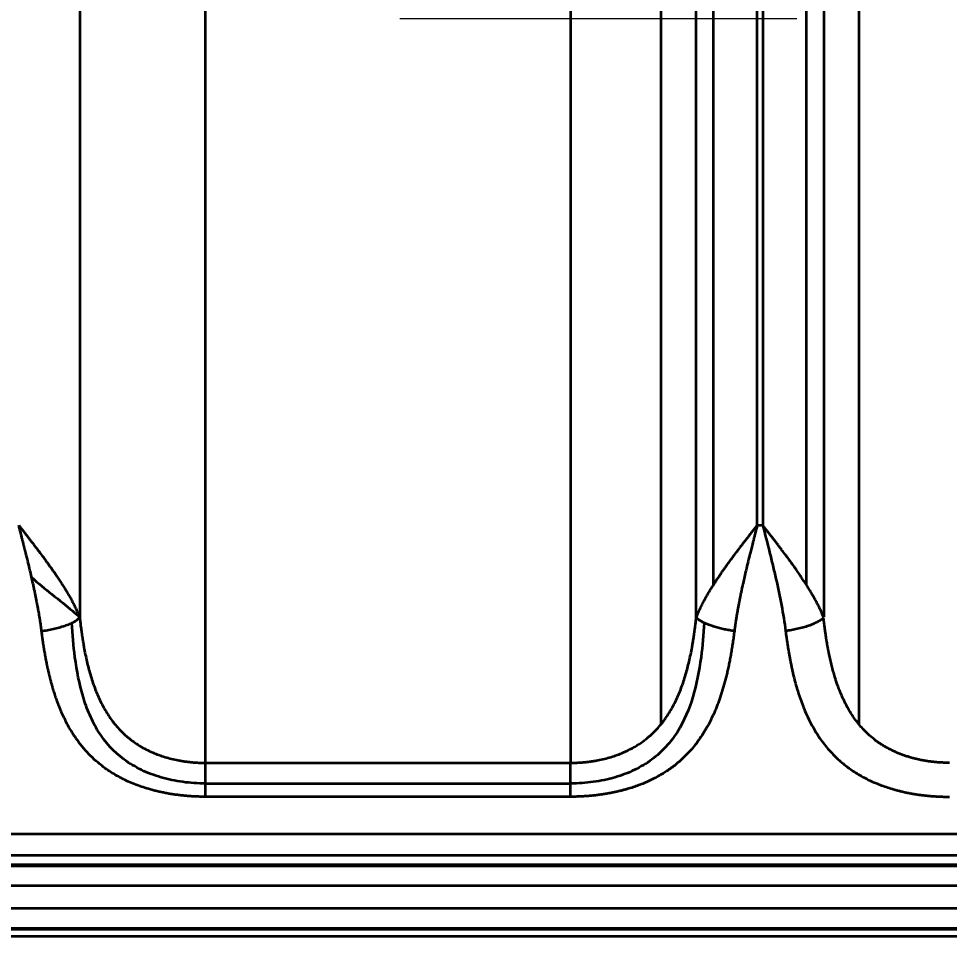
# Model space of a CAD drawing. Header units: millimetres. Extents: x -467 to 269, y 332 to 784.
# Drawn here: x -186.45 to -163.82, y 554.57 to 576.87 of the extents above; entities that cross this region are included whole.
import ezdxf

# ---------------------------------------------------------------- set-up
doc = ezdxf.new("R2010")
doc.units = ezdxf.units.MM
doc.linetypes.add('CENTER', pattern=[50.8, 31.75, -6.35, 6.35, -6.35])
doc.layers.add('1', color=7, linetype='Continuous', true_color=0xffffff)
doc.layers.add('10', color=7, linetype='Continuous', true_color=0xffffff)
doc.layers.add('dim', color=82, linetype='Continuous', lineweight=9)
doc.styles.add('Capful-A', font='')
doc.styles.get('Capful-A').set_extended_font_data('Microsoft YaHei')
doc.dimstyles.new('Capful-A-2.5', dxfattribs={"dimscale": 2.5, "dimtxt": 2.5, "dimasz": 2.5, "dimexe": 1.5, "dimexo": 1, "dimgap": 1.5, "dimtad": 0, "dimdsep": 46, "dimtxsty": 'Capful-A', "dimcen": 0, "dimclrt": 7, "dimazin": 2, "dimtfac": 1, "dimtmove": 0, "dimatfit": 3, "dimfxl": 0, "dimtolj": 1, "dimtzin": 0, "dimarcsym": 0})

# ---------------------------------------------------------------- blocks, each defined once
blk = doc.blocks.new('*D32')
at = {"layer": 'Defpoints', "color": 0, "transparency": 16777216}
for p in [(-231.737, 576.87), (3.263, 576.87)]:
    blk.add_point(p, dxfattribs=at)
at = {"layer": 'dim', "color": 0, "lineweight": -2, "transparency": 16777216}
blk.add_line((4.512, 576.87), (16.555, 576.87), dxfattribs=at)
at = {"layer": 'dim', "color": 7, "transparency": 16777216, "insert": (19.866, 576.87), "char_height": 6.25, "attachment_point": 5, "style": 'Capful-A', "bg_fill": 3, "box_fill_scale": 1.1, "bg_fill_color": 256, "bg_fill_true_color": 13158600, "bg_fill_transparency": 0}
blk.add_mtext('\\A1;0', dxfattribs=at)
at = {"layer": 'Defpoints', "color": 0, "transparency": 16777216}
blk.add_point((16.555, 576.87), dxfattribs=at)

msp = doc.modelspace()

# ---------------------------------------------------------------- linework, layer by layer
at = {"layer": '1', "color": 1, "linetype": 'CENTER', "lineweight": 18, "ltscale": 1.52}
msp.add_line((-466.737, 576.87), (3.263, 576.87), dxfattribs=at)
at = {"layer": '10', "color": 7, "linetype": 'Continuous', "lineweight": 35}
for p, q in [((-181.906, 558.785), (-181.906, 614.873)), ((-173.028, 614.873), (-173.028, 558.785)), ((-170.825, 559.725), (-170.825, 614.795)), ((-166.019, 614.795), (-166.019, 559.725)), ((-184.963, 614.688), (-184.963, 562.31)), ((-169.971, 562.31), (-169.971, 614.688)), ((-169.557, 614.673), (-169.557, 563.103)), ((-168.489, 564.559), (-168.489, 614.662)), ((-168.355, 614.662), (-168.355, 564.559)), ((-167.287, 563.102), (-167.287, 614.673)), ((-166.873, 614.688), (-166.873, 562.325)), ((-168.489, 564.559), (-168.355, 564.559)), ((-181.906, 558.785), (-173.028, 558.785)), ((-181.906, 558.283), (-173.028, 558.283)), ((-173.028, 557.961), (-181.906, 557.961)), ((-304.007, 557.061), (-159.467, 557.061)), ((-304.007, 556.538), (-159.467, 556.538)), ((-157.367, 556.307), (-306.107, 556.307)), ((-157.367, 556.274), (-306.107, 556.274)), ((-306.107, 555.806), (-157.367, 555.806)), ((-157.367, 555.244), (-306.107, 555.244)), ((-306.107, 554.767), (-157.367, 554.767)), ((-306.107, 554.742), (-157.367, 554.742)), ((-157.367, 554.568), (-306.107, 554.568))]:
    msp.add_line(p, q, dxfattribs=at)
for points, knots in [([(-185.889, 561.988), (-185.892, 562.011), (-185.898, 562.056), (-185.907, 562.124), (-185.917, 562.194), (-185.928, 562.265), (-185.94, 562.338), (-185.952, 562.412), (-185.966, 562.488), (-185.98, 562.566), (-185.995, 562.645), (-186.01, 562.726), (-186.027, 562.809), (-186.044, 562.893), (-186.062, 562.978), (-186.081, 563.065), (-186.105, 563.175), (-186.136, 563.31), (-186.174, 563.473), (-186.215, 563.646), (-186.246, 563.773), (-186.266, 563.852), (-186.273, 563.879), (-186.28, 563.907), (-186.287, 563.936), (-186.295, 563.967), (-186.303, 563.998), (-186.311, 564.031), (-186.319, 564.065), (-186.328, 564.1), (-186.337, 564.136), (-186.347, 564.173), (-186.356, 564.212), (-186.367, 564.251), (-186.377, 564.292), (-186.387, 564.333), (-186.398, 564.376), (-186.41, 564.42), (-186.421, 564.465), (-186.433, 564.512), (-186.441, 564.543), (-186.445, 564.559)], [0, 0, 0, 0, 0.026441, 0.053449, 0.081026, 0.109174, 0.137894, 0.167188, 0.197057, 0.227503, 0.258526, 0.290129, 0.322311, 0.355075, 0.388422, 0.422351, 0.456865, 0.516324, 0.579505, 0.646409, 0.717039, 0.727056, 0.737507, 0.748393, 0.759715, 0.771471, 0.783662, 0.796287, 0.809348, 0.822844, 0.836774, 0.85114, 0.86594, 0.881175, 0.896846, 0.912951, 0.929491, 0.946466, 0.963876, 0.98172, 1, 1, 1, 1]), ([(-186.445, 564.559), (-186.438, 564.55), (-186.425, 564.533), (-186.405, 564.507), (-186.385, 564.482), (-186.366, 564.457), (-186.346, 564.432), (-186.327, 564.407), (-186.308, 564.383), (-186.29, 564.359), (-186.271, 564.335), (-186.253, 564.311), (-186.235, 564.288), (-186.217, 564.265), (-186.199, 564.243), (-186.182, 564.22), (-186.165, 564.198), (-186.148, 564.176), (-186.132, 564.155), (-186.115, 564.133), (-186.099, 564.112), (-186.083, 564.092), (-186.067, 564.071), (-186.052, 564.051), (-186.037, 564.031), (-186.022, 564.011), (-186.007, 563.992), (-185.992, 563.973), (-185.978, 563.954), (-185.964, 563.936), (-185.92, 563.877), (-185.845, 563.777), (-185.739, 563.633), (-185.631, 563.483), (-185.55, 563.365), (-185.494, 563.281), (-185.462, 563.234), (-185.431, 563.186), (-185.401, 563.139), (-185.371, 563.093), (-185.342, 563.046), (-185.314, 563), (-185.286, 562.955), (-185.259, 562.909), (-185.233, 562.864), (-185.207, 562.82), (-185.182, 562.775), (-185.158, 562.731), (-185.135, 562.688), (-185.113, 562.644), (-185.091, 562.601), (-185.07, 562.559), (-185.05, 562.516), (-185.031, 562.474), (-185.013, 562.433), (-184.995, 562.391), (-184.978, 562.35), (-184.968, 562.323), (-184.963, 562.31)], [0, 0, 0, 0, 0.011207, 0.022297, 0.03327, 0.044127, 0.054867, 0.06549, 0.075997, 0.086387, 0.09666, 0.106817, 0.116857, 0.12678, 0.136586, 0.146276, 0.155849, 0.165305, 0.174645, 0.183868, 0.192975, 0.201964, 0.210837, 0.219593, 0.228233, 0.236756, 0.245162, 0.253452, 0.261625, 0.269681, 0.277621, 0.337609, 0.400518, 0.466347, 0.535098, 0.556277, 0.577366, 0.598366, 0.619277, 0.640099, 0.660833, 0.681478, 0.702035, 0.722504, 0.742886, 0.76318, 0.783387, 0.803508, 0.823542, 0.843489, 0.863351, 0.883127, 0.902817, 0.922423, 0.941944, 0.96138, 0.980732, 1, 1, 1, 1]), ([(-169.971, 562.31), (-169.969, 562.316), (-169.964, 562.329), (-169.956, 562.348), (-169.949, 562.368), (-169.941, 562.387), (-169.932, 562.407), (-169.924, 562.427), (-169.915, 562.447), (-169.907, 562.467), (-169.898, 562.487), (-169.888, 562.507), (-169.879, 562.528), (-169.869, 562.548), (-169.859, 562.569), (-169.849, 562.59), (-169.839, 562.611), (-169.828, 562.632), (-169.817, 562.654), (-169.806, 562.675), (-169.795, 562.697), (-169.783, 562.718), (-169.772, 562.74), (-169.76, 562.762), (-169.747, 562.784), (-169.735, 562.806), (-169.722, 562.829), (-169.71, 562.851), (-169.697, 562.874), (-169.683, 562.897), (-169.67, 562.92), (-169.656, 562.943), (-169.642, 562.966), (-169.628, 562.989), (-169.614, 563.012), (-169.599, 563.036), (-169.584, 563.06), (-169.569, 563.084), (-169.554, 563.108), (-169.539, 563.132), (-169.523, 563.156), (-169.507, 563.18), (-169.491, 563.205), (-169.475, 563.229), (-169.459, 563.254), (-169.442, 563.279), (-169.425, 563.304), (-169.399, 563.344), (-169.362, 563.397), (-169.315, 563.464), (-169.268, 563.531), (-169.215, 563.605), (-169.154, 563.689), (-169.081, 563.788), (-169, 563.896), (-168.925, 563.996), (-168.858, 564.084), (-168.803, 564.155), (-168.751, 564.222), (-168.701, 564.286), (-168.654, 564.347), (-168.609, 564.405), (-168.567, 564.459), (-168.527, 564.51), (-168.501, 564.543), (-168.489, 564.559)], [0, 0, 0, 0, 0.009085, 0.018215, 0.02739, 0.03661, 0.045875, 0.055185, 0.06454, 0.07394, 0.083386, 0.092876, 0.102412, 0.111993, 0.121619, 0.13129, 0.141007, 0.150769, 0.160577, 0.17043, 0.180329, 0.190273, 0.200263, 0.210298, 0.220379, 0.230505, 0.240677, 0.250895, 0.261159, 0.271468, 0.281823, 0.292224, 0.302671, 0.313163, 0.323702, 0.334286, 0.344917, 0.355593, 0.366316, 0.377084, 0.387898, 0.398759, 0.409666, 0.420618, 0.431617, 0.442662, 0.453753, 0.464891, 0.494911, 0.52458, 0.553896, 0.582861, 0.621629, 0.664567, 0.711677, 0.762957, 0.795071, 0.825741, 0.854967, 0.882749, 0.909087, 0.933981, 0.957431, 0.979438, 1, 1, 1, 1]), ([(-168.489, 564.559), (-168.497, 564.528), (-168.513, 564.467), (-168.535, 564.377), (-168.557, 564.293), (-168.577, 564.213), (-168.596, 564.137), (-168.614, 564.066), (-168.631, 563.999), (-168.647, 563.937), (-168.661, 563.88), (-168.685, 563.782), (-168.719, 563.646), (-168.76, 563.473), (-168.798, 563.31), (-168.826, 563.189), (-168.844, 563.108), (-168.854, 563.062), (-168.864, 563.017), (-168.873, 562.972), (-168.883, 562.927), (-168.892, 562.883), (-168.901, 562.84), (-168.91, 562.797), (-168.918, 562.754), (-168.926, 562.712), (-168.935, 562.67), (-168.942, 562.628), (-168.95, 562.587), (-168.958, 562.547), (-168.965, 562.507), (-168.972, 562.467), (-168.979, 562.428), (-168.986, 562.389), (-168.992, 562.35), (-168.998, 562.312), (-169.004, 562.275), (-169.01, 562.237), (-169.016, 562.201), (-169.021, 562.164), (-169.026, 562.128), (-169.031, 562.093), (-169.036, 562.058), (-169.04, 562.023), (-169.043, 562), (-169.045, 561.988)], [0, 0, 0, 0, 0.036131, 0.070521, 0.10317, 0.134078, 0.163244, 0.19067, 0.216354, 0.240297, 0.262499, 0.28296, 0.353602, 0.42051, 0.483686, 0.543133, 0.561059, 0.578829, 0.596442, 0.613899, 0.631199, 0.648344, 0.665333, 0.682166, 0.698844, 0.715366, 0.731733, 0.747945, 0.764002, 0.779905, 0.795653, 0.811246, 0.826685, 0.84197, 0.857102, 0.872079, 0.886903, 0.901574, 0.916092, 0.930457, 0.94467, 0.95873, 0.972639, 0.986395, 1, 1, 1, 1]), ([(-168.355, 564.559), (-168.299, 564.34), (-168.215, 564.014), (-168.136, 563.689), (-168.084, 563.473), (-168.058, 563.365), (-167.985, 563.042), (-167.939, 562.828), (-167.859, 562.404), (-167.825, 562.195), (-167.799, 561.988)], [0, 0, 0, 0, 0.25, 0.375, 0.375, 0.5, 0.5, 0.75, 0.75, 1, 1, 1, 1]), ([(-166.876, 562.325), (-166.881, 562.339), (-166.892, 562.365), (-166.908, 562.406), (-166.926, 562.447), (-166.944, 562.488), (-166.964, 562.53), (-166.984, 562.572), (-167.005, 562.614), (-167.027, 562.657), (-167.05, 562.701), (-167.074, 562.744), (-167.098, 562.788), (-167.123, 562.833), (-167.149, 562.878), (-167.176, 562.923), (-167.204, 562.969), (-167.232, 563.015), (-167.261, 563.062), (-167.291, 563.109), (-167.322, 563.156), (-167.353, 563.204), (-167.385, 563.252), (-167.417, 563.301), (-167.465, 563.373), (-167.531, 563.468), (-167.615, 563.586), (-167.701, 563.704), (-167.788, 563.822), (-167.857, 563.913), (-167.905, 563.976), (-167.931, 564.011), (-167.957, 564.045), (-167.983, 564.079), (-168.009, 564.113), (-168.035, 564.146), (-168.06, 564.178), (-168.085, 564.21), (-168.109, 564.242), (-168.133, 564.273), (-168.157, 564.304), (-168.18, 564.334), (-168.203, 564.364), (-168.226, 564.393), (-168.249, 564.422), (-168.271, 564.45), (-168.292, 564.478), (-168.314, 564.505), (-168.334, 564.532), (-168.348, 564.55), (-168.355, 564.559)], [0, 0, 0, 0, 0.019179, 0.038476, 0.057892, 0.077426, 0.097079, 0.116851, 0.136742, 0.156752, 0.17688, 0.197127, 0.217491, 0.237974, 0.258573, 0.279288, 0.300118, 0.321063, 0.342121, 0.363292, 0.384575, 0.405968, 0.427471, 0.449083, 0.470803, 0.523075, 0.575242, 0.627288, 0.679208, 0.731017, 0.746462, 0.761695, 0.776716, 0.791524, 0.806122, 0.820509, 0.834685, 0.848652, 0.862409, 0.875958, 0.889297, 0.902428, 0.915351, 0.928066, 0.940573, 0.952873, 0.964965, 0.97685, 0.988529, 1, 1, 1, 1]), ([(-186.133, 563.298), (-185.972, 563.147), (-185.806, 563.012), (-185.455, 562.737), (-185.285, 562.607), (-185.112, 562.454), (-185.08, 562.425), (-185.035, 562.385), (-185.021, 562.372), (-185, 562.354), (-184.993, 562.348), (-184.983, 562.342), (-184.98, 562.34), (-184.976, 562.342), (-184.976, 562.343), (-184.976, 562.343)], [0, 0, 0, 0, 0.366922, 0.366922, 0.797382, 0.797382, 0.904997, 0.904997, 0.958804, 0.958804, 0.985708, 0.985708, 0.99916, 0.99916, 1, 1, 1, 1]), ([(-185.889, 561.988), (-185.843, 561.994), (-185.795, 562.002), (-185.699, 562.018), (-185.651, 562.028), (-185.555, 562.049), (-185.508, 562.061), (-185.416, 562.087), (-185.371, 562.101), (-185.287, 562.13), (-185.247, 562.146), (-185.173, 562.177), (-185.138, 562.194), (-185.076, 562.227), (-185.049, 562.244), (-185.001, 562.277), (-184.98, 562.294), (-184.963, 562.31)], [0, 0, 0, 0, 0.125, 0.125, 0.25, 0.25, 0.375, 0.375, 0.5, 0.5, 0.625, 0.625, 0.75, 0.75, 0.875, 0.875, 1, 1, 1, 1]), ([(-184.963, 562.31), (-184.961, 562.295), (-184.958, 562.266), (-184.953, 562.223), (-184.948, 562.18), (-184.943, 562.137), (-184.937, 562.094), (-184.932, 562.051), (-184.926, 562.009), (-184.92, 561.967), (-184.915, 561.925), (-184.908, 561.883), (-184.902, 561.841), (-184.896, 561.799), (-184.889, 561.758), (-184.882, 561.717), (-184.875, 561.676), (-184.868, 561.635), (-184.853, 561.549), (-184.828, 561.42), (-184.791, 561.249), (-184.75, 561.084), (-184.69, 560.867), (-184.603, 560.606), (-184.478, 560.307), (-184.33, 560.029), (-184.147, 559.762), (-183.926, 559.513), (-183.702, 559.326), (-183.507, 559.196), (-183.352, 559.11), (-183.196, 559.036), (-183.041, 558.975), (-182.888, 558.924), (-182.731, 558.881), (-182.609, 558.854), (-182.523, 558.839), (-182.477, 558.831), (-182.43, 558.824), (-182.383, 558.817), (-182.336, 558.811), (-182.289, 558.806), (-182.242, 558.801), (-182.194, 558.797), (-182.146, 558.793), (-182.099, 558.79), (-182.051, 558.788), (-182.002, 558.787), (-181.954, 558.786), (-181.922, 558.786), (-181.906, 558.785)], [0, 0, 0, 0, 0.007995, 0.015969, 0.023923, 0.031858, 0.039773, 0.047669, 0.055546, 0.063405, 0.071246, 0.079068, 0.086873, 0.094661, 0.102432, 0.110186, 0.117924, 0.125646, 0.133352, 0.166897, 0.199937, 0.232502, 0.264623, 0.329802, 0.393291, 0.457204, 0.518941, 0.589559, 0.659019, 0.6934, 0.727752, 0.762184, 0.791929, 0.821655, 0.851431, 0.881324, 0.88978, 0.898234, 0.906686, 0.915138, 0.923592, 0.932049, 0.940511, 0.948979, 0.957455, 0.96594, 0.974435, 0.982943, 0.991464, 1, 1, 1, 1]), ([(-173.028, 558.785), (-173.02, 558.785), (-173.002, 558.786), (-172.976, 558.786), (-172.95, 558.786), (-172.924, 558.787), (-172.898, 558.788), (-172.872, 558.789), (-172.847, 558.79), (-172.821, 558.791), (-172.795, 558.793), (-172.769, 558.795), (-172.744, 558.796), (-172.718, 558.799), (-172.692, 558.801), (-172.667, 558.803), (-172.641, 558.806), (-172.616, 558.809), (-172.591, 558.812), (-172.565, 558.815), (-172.54, 558.818), (-172.515, 558.822), (-172.489, 558.826), (-172.464, 558.83), (-172.439, 558.834), (-172.414, 558.838), (-172.389, 558.843), (-172.318, 558.856), (-172.203, 558.881), (-172.046, 558.924), (-171.893, 558.975), (-171.716, 559.045), (-171.518, 559.141), (-171.273, 559.294), (-171.02, 559.5), (-170.79, 559.757), (-170.604, 560.029), (-170.456, 560.307), (-170.331, 560.606), (-170.244, 560.867), (-170.184, 561.084), (-170.143, 561.249), (-170.106, 561.42), (-170.079, 561.561), (-170.059, 561.672), (-170.046, 561.749), (-170.034, 561.827), (-170.022, 561.906), (-170.011, 561.985), (-170, 562.065), (-169.99, 562.146), (-169.98, 562.228), (-169.974, 562.282), (-169.971, 562.31)], [0, 0, 0, 0, 0.004598, 0.009191, 0.01378, 0.018365, 0.022947, 0.027524, 0.032098, 0.036669, 0.041238, 0.045803, 0.050366, 0.054927, 0.059486, 0.064043, 0.068599, 0.073153, 0.077706, 0.082259, 0.086811, 0.091362, 0.095914, 0.100466, 0.105018, 0.10957, 0.114124, 0.118678, 0.148567, 0.178342, 0.208072, 0.237825, 0.285981, 0.334054, 0.4069, 0.481041, 0.542779, 0.606697, 0.670173, 0.735368, 0.767486, 0.800052, 0.833095, 0.866647, 0.881213, 0.895838, 0.910522, 0.925268, 0.940078, 0.954955, 0.969899, 0.984913, 1, 1, 1, 1]), ([(-166.874, 562.309), (-166.891, 562.293), (-166.912, 562.276), (-166.96, 562.243), (-166.988, 562.226), (-167.05, 562.193), (-167.084, 562.177), (-167.158, 562.145), (-167.198, 562.13), (-167.282, 562.1), (-167.327, 562.087), (-167.418, 562.061), (-167.466, 562.049), (-167.561, 562.028), (-167.609, 562.018), (-167.705, 562.001), (-167.753, 561.994), (-167.799, 561.988)], [0, 0, 0, 0, 0.125, 0.125, 0.25, 0.25, 0.375, 0.375, 0.5, 0.5, 0.625, 0.625, 0.75, 0.75, 0.875, 0.875, 1, 1, 1, 1]), ([(-163.816, 558.785), (-163.832, 558.786), (-163.864, 558.786), (-163.913, 558.787), (-163.961, 558.788), (-164.009, 558.791), (-164.058, 558.794), (-164.106, 558.797), (-164.154, 558.801), (-164.202, 558.806), (-164.25, 558.812), (-164.297, 558.818), (-164.345, 558.824), (-164.392, 558.832), (-164.439, 558.84), (-164.486, 558.849), (-164.532, 558.858), (-164.578, 558.868), (-164.624, 558.879), (-164.67, 558.89), (-164.716, 558.902), (-164.761, 558.915), (-164.805, 558.928), (-164.85, 558.942), (-164.894, 558.956), (-164.937, 558.972), (-164.981, 558.988), (-165.023, 559.004), (-165.066, 559.021), (-165.108, 559.039), (-165.149, 559.058), (-165.191, 559.077), (-165.231, 559.097), (-165.271, 559.117), (-165.311, 559.138), (-165.35, 559.16), (-165.389, 559.182), (-165.427, 559.205), (-165.465, 559.229), (-165.502, 559.254), (-165.538, 559.278), (-165.664, 559.368), (-165.852, 559.529), (-166.066, 559.774), (-166.226, 560.009), (-166.343, 560.222), (-166.427, 560.402), (-166.487, 560.548), (-166.531, 560.666), (-166.565, 560.764), (-166.59, 560.842), (-166.617, 560.931), (-166.648, 561.04), (-166.684, 561.177), (-166.717, 561.317), (-166.739, 561.424), (-166.754, 561.499), (-166.762, 561.54), (-166.77, 561.581), (-166.777, 561.622), (-166.784, 561.663), (-166.791, 561.704), (-166.798, 561.746), (-166.805, 561.787), (-166.812, 561.829), (-166.818, 561.871), (-166.824, 561.913), (-166.83, 561.955), (-166.836, 561.997), (-166.842, 562.039), (-166.847, 562.082), (-166.853, 562.124), (-166.858, 562.167), (-166.863, 562.21), (-166.868, 562.253), (-166.871, 562.281), (-166.873, 562.296)], [0, 0, 0, 0, 0.008574, 0.017148, 0.025721, 0.034294, 0.042866, 0.051438, 0.060011, 0.068584, 0.077157, 0.085733, 0.094309, 0.102887, 0.111467, 0.12005, 0.128634, 0.137222, 0.145812, 0.154405, 0.163002, 0.171602, 0.180207, 0.188816, 0.19743, 0.206051, 0.214677, 0.22331, 0.23195, 0.240597, 0.249251, 0.257913, 0.266583, 0.275262, 0.283948, 0.292643, 0.301347, 0.31006, 0.318782, 0.327513, 0.336254, 0.345007, 0.418969, 0.48495, 0.542626, 0.591771, 0.632125, 0.661175, 0.685906, 0.706259, 0.722193, 0.733677, 0.760758, 0.787959, 0.815277, 0.842706, 0.850507, 0.858315, 0.866131, 0.873954, 0.881785, 0.889623, 0.897468, 0.905319, 0.913177, 0.921041, 0.928911, 0.936787, 0.944668, 0.952555, 0.960448, 0.968347, 0.976252, 0.984162, 0.992078, 1, 1, 1, 1]), ([(-181.906, 557.961), (-181.924, 557.961), (-181.961, 557.961), (-182.016, 557.962), (-182.071, 557.963), (-182.126, 557.965), (-182.18, 557.967), (-182.235, 557.97), (-182.289, 557.974), (-182.343, 557.978), (-182.397, 557.983), (-182.451, 557.988), (-182.505, 557.994), (-182.558, 558), (-182.612, 558.007), (-182.665, 558.014), (-182.718, 558.022), (-182.771, 558.031), (-182.823, 558.04), (-182.876, 558.05), (-182.928, 558.06), (-182.98, 558.071), (-183.033, 558.083), (-183.084, 558.095), (-183.136, 558.108), (-183.188, 558.121), (-183.239, 558.135), (-183.39, 558.178), (-183.633, 558.261), (-183.952, 558.405), (-184.25, 558.58), (-184.497, 558.765), (-184.702, 558.953), (-184.869, 559.134), (-185.025, 559.333), (-185.169, 559.551), (-185.301, 559.788), (-185.383, 559.965), (-185.428, 560.07), (-185.439, 560.097), (-185.449, 560.124), (-185.46, 560.151), (-185.471, 560.178), (-185.482, 560.206), (-185.492, 560.233), (-185.502, 560.261), (-185.513, 560.29), (-185.523, 560.318), (-185.533, 560.347), (-185.543, 560.376), (-185.553, 560.405), (-185.563, 560.434), (-185.572, 560.464), (-185.582, 560.494), (-185.591, 560.524), (-185.601, 560.555), (-185.61, 560.586), (-185.619, 560.617), (-185.628, 560.648), (-185.637, 560.679), (-185.646, 560.711), (-185.655, 560.743), (-185.663, 560.776), (-185.672, 560.808), (-185.68, 560.841), (-185.688, 560.874), (-185.697, 560.907), (-185.705, 560.941), (-185.713, 560.975), (-185.721, 561.009), (-185.728, 561.043), (-185.736, 561.078), (-185.744, 561.113), (-185.751, 561.148), (-185.759, 561.183), (-185.766, 561.219), (-185.773, 561.255), (-185.78, 561.291), (-185.787, 561.327), (-185.794, 561.364), (-185.801, 561.401), (-185.807, 561.439), (-185.814, 561.476), (-185.82, 561.514), (-185.827, 561.552), (-185.833, 561.59), (-185.839, 561.629), (-185.845, 561.668), (-185.851, 561.707), (-185.857, 561.746), (-185.862, 561.786), (-185.868, 561.826), (-185.873, 561.866), (-185.879, 561.907), (-185.884, 561.947), (-185.888, 561.975), (-185.889, 561.988)], [0, 0, 0, 0, 0.007747, 0.015475, 0.023184, 0.030878, 0.038559, 0.04623, 0.053892, 0.061548, 0.0692, 0.076852, 0.084505, 0.092161, 0.099824, 0.107496, 0.115178, 0.122874, 0.130585, 0.138315, 0.146065, 0.153838, 0.161635, 0.16946, 0.177315, 0.185201, 0.193122, 0.201079, 0.255258, 0.309907, 0.365692, 0.42324, 0.464438, 0.50652, 0.549655, 0.594, 0.639699, 0.686885, 0.691603, 0.696343, 0.701105, 0.705889, 0.710696, 0.715525, 0.720377, 0.725252, 0.73015, 0.735071, 0.740015, 0.744982, 0.749972, 0.754986, 0.760023, 0.765084, 0.770168, 0.775277, 0.780409, 0.785565, 0.790745, 0.795949, 0.801177, 0.80643, 0.811707, 0.817009, 0.822335, 0.827685, 0.833061, 0.838461, 0.843886, 0.849335, 0.85481, 0.86031, 0.865835, 0.871385, 0.876961, 0.882562, 0.888188, 0.89384, 0.899517, 0.90522, 0.910949, 0.916703, 0.922483, 0.928289, 0.934121, 0.939979, 0.945863, 0.951773, 0.957709, 0.963672, 0.96966, 0.975675, 0.981717, 0.987785, 0.993879, 1, 1, 1, 1]), ([(-181.906, 558.283), (-182.093, 558.283), (-182.276, 558.295), (-182.636, 558.344), (-182.814, 558.382), (-183.151, 558.48), (-183.311, 558.54), (-183.612, 558.686), (-183.752, 558.771), (-184.135, 559.053), (-184.343, 559.285), (-184.587, 559.67), (-184.658, 559.806), (-184.782, 560.091), (-184.836, 560.241), (-184.972, 560.698), (-185.033, 561.018), (-185.114, 561.623), (-185.138, 561.903), (-185.156, 562.186)], [0, 0, 0, 0, 0.086106, 0.086106, 0.172211, 0.172211, 0.258317, 0.258317, 0.344423, 0.344423, 0.516634, 0.516634, 0.60274, 0.60274, 0.688846, 0.688846, 0.861057, 0.861057, 1, 1, 1, 1]), ([(-169.778, 562.186), (-169.796, 561.901), (-169.82, 561.623), (-169.9, 561.02), (-169.962, 560.698), (-170.145, 560.084), (-170.265, 559.8), (-170.51, 559.412), (-170.604, 559.289), (-170.812, 559.063), (-170.927, 558.959), (-171.182, 558.771), (-171.323, 558.686), (-171.621, 558.541), (-171.78, 558.481), (-172.116, 558.383), (-172.294, 558.345), (-172.654, 558.295), (-172.837, 558.283), (-173.025, 558.283), (-173.026, 558.283), (-173.028, 558.283)], [0, 0, 0, 0, 0.139167, 0.139167, 0.311167, 0.311167, 0.483168, 0.483168, 0.569168, 0.569168, 0.655168, 0.655168, 0.741168, 0.741168, 0.827168, 0.827168, 0.913168, 0.913168, 0.999168, 0.999168, 1, 1, 1, 1]), ([(-169.045, 561.988), (-169.048, 561.964), (-169.054, 561.917), (-169.063, 561.846), (-169.073, 561.775), (-169.083, 561.706), (-169.094, 561.637), (-169.105, 561.569), (-169.116, 561.502), (-169.127, 561.436), (-169.139, 561.371), (-169.151, 561.306), (-169.163, 561.243), (-169.176, 561.18), (-169.189, 561.118), (-169.203, 561.057), (-169.216, 560.996), (-169.23, 560.937), (-169.245, 560.878), (-169.259, 560.82), (-169.274, 560.763), (-169.289, 560.706), (-169.305, 560.651), (-169.321, 560.596), (-169.337, 560.542), (-169.354, 560.489), (-169.371, 560.436), (-169.388, 560.384), (-169.406, 560.334), (-169.423, 560.283), (-169.442, 560.234), (-169.46, 560.185), (-169.479, 560.137), (-169.498, 560.09), (-169.566, 559.929), (-169.693, 559.667), (-169.904, 559.333), (-170.142, 559.04), (-170.387, 558.806), (-170.63, 558.619), (-170.863, 558.472), (-171.11, 558.345), (-171.37, 558.237), (-171.56, 558.174), (-171.67, 558.143), (-171.695, 558.135), (-171.72, 558.128), (-171.745, 558.122), (-171.771, 558.115), (-171.796, 558.108), (-171.821, 558.102), (-171.847, 558.096), (-171.872, 558.09), (-171.898, 558.084), (-171.923, 558.078), (-171.949, 558.073), (-171.974, 558.067), (-172, 558.062), (-172.025, 558.057), (-172.051, 558.051), (-172.077, 558.047), (-172.103, 558.042), (-172.128, 558.037), (-172.154, 558.033), (-172.18, 558.028), (-172.206, 558.024), (-172.232, 558.02), (-172.258, 558.016), (-172.284, 558.012), (-172.31, 558.009), (-172.336, 558.005), (-172.362, 558.002), (-172.388, 557.998), (-172.415, 557.995), (-172.441, 557.992), (-172.467, 557.99), (-172.494, 557.987), (-172.52, 557.984), (-172.546, 557.982), (-172.573, 557.98), (-172.599, 557.977), (-172.626, 557.975), (-172.652, 557.973), (-172.679, 557.972), (-172.706, 557.97), (-172.732, 557.969), (-172.759, 557.967), (-172.786, 557.966), (-172.813, 557.965), (-172.839, 557.964), (-172.866, 557.963), (-172.893, 557.962), (-172.92, 557.962), (-172.947, 557.961), (-172.974, 557.961), (-173.001, 557.961), (-173.019, 557.961), (-173.028, 557.961)], [0, 0, 0, 0, 0.010742, 0.021402, 0.03198, 0.042477, 0.052893, 0.063228, 0.073483, 0.083658, 0.093753, 0.103769, 0.113705, 0.123564, 0.133343, 0.143045, 0.15267, 0.162217, 0.171688, 0.181082, 0.190401, 0.199644, 0.208812, 0.217905, 0.226925, 0.23587, 0.244743, 0.253544, 0.262272, 0.270928, 0.279514, 0.28803, 0.296475, 0.304851, 0.313159, 0.383342, 0.450329, 0.514599, 0.576689, 0.622925, 0.667956, 0.712098, 0.755684, 0.799061, 0.802966, 0.806863, 0.810751, 0.81463, 0.818502, 0.822365, 0.826221, 0.830069, 0.83391, 0.837744, 0.841572, 0.845393, 0.849208, 0.853017, 0.856821, 0.860619, 0.864412, 0.868201, 0.871985, 0.875765, 0.879541, 0.883314, 0.887083, 0.890849, 0.894612, 0.898373, 0.902131, 0.905888, 0.909643, 0.913396, 0.917149, 0.9209, 0.924651, 0.928402, 0.932153, 0.935904, 0.939656, 0.943409, 0.947163, 0.950918, 0.954676, 0.958435, 0.962196, 0.96596, 0.969727, 0.973497, 0.977271, 0.981048, 0.984829, 0.988615, 0.992405, 0.9962, 1, 1, 1, 1]), ([(-167.799, 561.988), (-167.796, 561.963), (-167.789, 561.91), (-167.779, 561.831), (-167.767, 561.749), (-167.755, 561.665), (-167.741, 561.58), (-167.727, 561.493), (-167.711, 561.403), (-167.695, 561.312), (-167.677, 561.22), (-167.657, 561.126), (-167.636, 561.03), (-167.595, 560.849), (-167.532, 560.615), (-167.449, 560.357), (-167.382, 560.177), (-167.314, 560.012), (-167.236, 559.842), (-167.135, 559.649), (-167.029, 559.472), (-166.917, 559.309), (-166.8, 559.16), (-166.681, 559.025), (-166.558, 558.903), (-166.436, 558.794), (-166.314, 558.696), (-166.19, 558.607), (-166.061, 558.523), (-165.927, 558.446), (-165.789, 558.375), (-165.647, 558.31), (-165.502, 558.251), (-165.353, 558.197), (-165.244, 558.163), (-165.176, 558.143), (-165.151, 558.136), (-165.127, 558.129), (-165.102, 558.122), (-165.077, 558.116), (-165.052, 558.109), (-165.027, 558.103), (-165.002, 558.097), (-164.977, 558.091), (-164.952, 558.085), (-164.926, 558.079), (-164.901, 558.073), (-164.875, 558.068), (-164.85, 558.063), (-164.824, 558.057), (-164.799, 558.052), (-164.773, 558.047), (-164.747, 558.043), (-164.721, 558.038), (-164.695, 558.033), (-164.669, 558.029), (-164.643, 558.025), (-164.617, 558.021), (-164.591, 558.017), (-164.565, 558.013), (-164.538, 558.009), (-164.512, 558.006), (-164.486, 558.002), (-164.459, 557.999), (-164.433, 557.996), (-164.406, 557.993), (-164.38, 557.99), (-164.353, 557.987), (-164.326, 557.985), (-164.3, 557.982), (-164.273, 557.98), (-164.246, 557.978), (-164.22, 557.976), (-164.193, 557.974), (-164.166, 557.972), (-164.139, 557.97), (-164.112, 557.969), (-164.085, 557.967), (-164.058, 557.966), (-164.032, 557.965), (-164.005, 557.964), (-163.978, 557.963), (-163.951, 557.962), (-163.924, 557.962), (-163.897, 557.961), (-163.87, 557.961), (-163.843, 557.961), (-163.825, 557.961), (-163.816, 557.961)], [0, 0, 0, 0, 0.011569, 0.023496, 0.035784, 0.048433, 0.061444, 0.074818, 0.088558, 0.102662, 0.11713, 0.131963, 0.147159, 0.162718, 0.218454, 0.262012, 0.293355, 0.312441, 0.350365, 0.386892, 0.42199, 0.45565, 0.487883, 0.51871, 0.548119, 0.576086, 0.601669, 0.627045, 0.652209, 0.677166, 0.701922, 0.726474, 0.750822, 0.774964, 0.798901, 0.802718, 0.806534, 0.810348, 0.814162, 0.817974, 0.821785, 0.825594, 0.829403, 0.83321, 0.837016, 0.840821, 0.844625, 0.848427, 0.852229, 0.85603, 0.85983, 0.863628, 0.867426, 0.871223, 0.875019, 0.878814, 0.882609, 0.886403, 0.890196, 0.893988, 0.897779, 0.90157, 0.905361, 0.90915, 0.912939, 0.916728, 0.920516, 0.924304, 0.928091, 0.931877, 0.935664, 0.939449, 0.943235, 0.94702, 0.950805, 0.95459, 0.958375, 0.962159, 0.965943, 0.969727, 0.973511, 0.977296, 0.98108, 0.984864, 0.988648, 0.992432, 0.996216, 1, 1, 1, 1]), ([(-181.906, 557.961), (-181.906, 557.984), (-181.906, 558.009), (-181.906, 558.063), (-181.906, 558.092), (-181.906, 558.153), (-181.906, 558.186), (-181.906, 558.254), (-181.906, 558.29), (-181.906, 558.363), (-181.906, 558.401), (-181.906, 558.477), (-181.906, 558.516), (-181.906, 558.632), (-181.906, 558.71), (-181.906, 558.785)], [0, 0, 0, 0, 0.125, 0.125, 0.25, 0.25, 0.375, 0.375, 0.5, 0.5, 0.625, 0.625, 0.75, 0.75, 1, 1, 1, 1]), ([(-173.028, 557.961), (-173.028, 558.007), (-173.028, 558.061), (-173.028, 558.182), (-173.028, 558.249), (-173.028, 558.392), (-173.028, 558.468), (-173.028, 558.624), (-173.028, 558.705), (-173.028, 558.785)], [0, 0, 0, 0, 0.25, 0.25, 0.5, 0.5, 0.75, 0.75, 1, 1, 1, 1])]:
    msp.add_open_spline(points, degree=3, knots=knots, dxfattribs=at)
msp.add_rational_spline([(-169.045, 561.988), (-169.467, 562.042), (-169.816, 562.163), (-169.971, 562.31)], [1.09474805447, 0.968417824457, 0.96841731518, 1.09474652664], degree=3, dxfattribs=at)

# ---------------------------------------------------------------- next in the draw order: dimensions: what is measured, and where the dimension line sits
at = {"layer": 'dim'}
dim = msp.add_ordinate_dim(feature_location=(3.262971648, 576.870444756), offset=(13.29196696, 0), dtype=0, origin=(-231.737028352, 576.870444756), dimstyle='Capful-A-2.5', override={"dimasz": 2, "dimexe": 0.49975, "dimexo": 0.49975, "dimgap": 0.49975}, dxfattribs=at)
dim.commit()
dim.dimension.update_dxf_attribs({"geometry": '*D32', "text_midpoint": (19.866127682, 576.870444756)})

doc.saveas('drawing.dxf')
